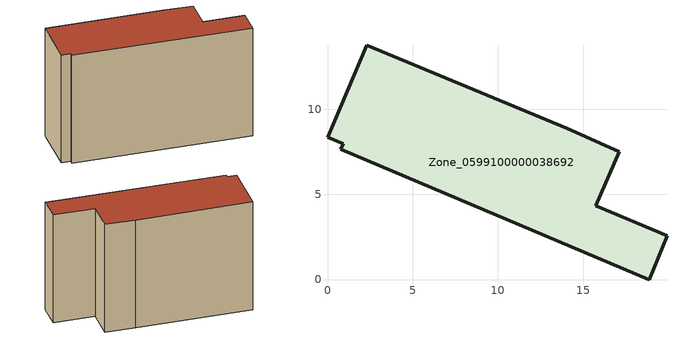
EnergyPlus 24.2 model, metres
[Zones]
Zone_0599100000038692
 floor ground (C_G): 0,8.34 2.3,13.74 14.05,8.87 17.11,7.49 15.74,4.33 19.92,2.57 18.88,0 0.79,7.64 0.93,7.96 z0
 wall outside (C_F): 18.88,0 19.92,2.57 15.74,4.33 17.11,7.49 14.05,8.87 2.3,13.74 0,8.34 0.93,7.96 0.79,7.64 18.88,0 z0:12.83
 roof outside (C_R): 2.3,13.74 0,8.34 0.93,7.96 0.79,7.64 18.88,0 19.92,2.57 15.74,4.33 17.11,7.49 14.05,8.87 z12.83
[BUILDING]
Pand.0599100000038692: North Axis=0; Terrain=City; Loads Convergence Tolerance Value=0.04; Temperature Convergence Tolerance Value=0.4; Solar Distribution=FullExterior; Maximum Number of Warmup Days=25; Minimum Number of Warmup Days=1
[Site:Location]
Rotterdam.The.Hague.AP_ZH_NLD Design_Conditions: Latitude=51.96; Longitude=4.45; Time Zone=1; Elevation=-4.5
[SITE:GROUNDTEMPERATURE:BUILDINGSURFACE]
18, 18, 18, 18, 18, 18, 18, 18, 18, 18, 18, 18
[MATERIAL] Thermal Absorptance=0.9; Solar Absorptance=0.7; Visible Absorptance=0.7
Name | Roughness | Thickness | Conductivity | Density | Specific Heat
G.TI.1946 | MediumSmooth | 0.15 | 1 | 540 | 1210
F.TI.1946 | Rough | 0.3 | 0.857143 | 1920 | 840
R.TI.1946 | MediumRough | 0.2 | 0.1 | 1500 | 1000
[CONSTRUCTION]
C_G: G.TI.1946
C_F: F.TI.1946
C_R: R.TI.1946
[ZONE]
Zone_0599100000038692: Type=1; Multiplier=1; Ceiling Height=Autocalculate; Volume=Autocalculate; Floor Area=autocalculate; Part of Total Floor Area=Yes
[ZONEINFILTRATION:DESIGNFLOWRATE]
Infil_Zone_0599100000038692: Zone or ZoneList or Space or SpaceList=Zone_0599100000038692; Schedule=AlwaysOn; Design Flow Rate Calculation Method=Flow/Area; Flow Rate per Floor Area=0.003; Constant Term Coefficient=1; Temperature Term Coefficient=0; Velocity Term Coefficient=0; Velocity Squared Term Coefficient=0
[HVACTEMPLATE:ZONE:IDEALLOADSAIRSYSTEM]
Zone_0599100000038692: Maximum Heating Supply Air Temperature=50; Minimum Cooling Supply Air Temperature=13; Maximum Heating Supply Air Humidity Ratio=0.0156; Minimum Cooling Supply Air Humidity Ratio=0.0077; Heating Limit=NoLimit; Cooling Limit=NoLimit; Dehumidification Control Type=ConstantSensibleHeatRatio; Cooling Sensible Heat Ratio=0.7; Dehumidification Setpoint=60; Humidification Control Type=None; Humidification Setpoint=30; Outdoor Air Method=None; Outdoor Air Flow Rate per Person=0.00944; Outdoor Air Flow Rate per Zone Floor Area=0; Outdoor Air Flow Rate per Zone=0; Demand Controlled Ventilation Type=None; Outdoor Air Economizer Type=NoEconomizer; Heat Recovery Type=None; Sensible Heat Recovery Effectiveness=0.7; Latent Heat Recovery Effectiveness=0.65
[ZONECONTROL:THERMOSTAT]
ThermostatControl_Zone_0599100000038692: Zone or ZoneList=Zone_0599100000038692; Control Type Schedule=DualSetpointControlType; Control 1=Thermostat_Zone_0599100000038692; Temperature Difference Between Cutout And Setpoint=0
[THERMOSTATSETPOINT:DUALSETPOINT]
Thermostat_Zone_0599100000038692: Heating Setpoint Temperature Schedule=HeatingSetpoint_Zone_0599100000038692; Cooling Setpoint Temperature Schedule=CoolingSetpoint_Zone_0599100000038692
[SCHEDULE:COMPACT]
HeatingSetpoint_Zone_0599100000038692: Through: 12/31, For: AllDays, Until: 24:00, 21
CoolingSetpoint_Zone_0599100000038692: Through: 12/31, For: AllDays, Until: 24:00, 24
DualSetpointControlType: Through: 12/31, For: AllDays, Until: 24:00, 4
AlwaysOn: Through: 12/31, For: AllDays, Until: 24:00, 1
